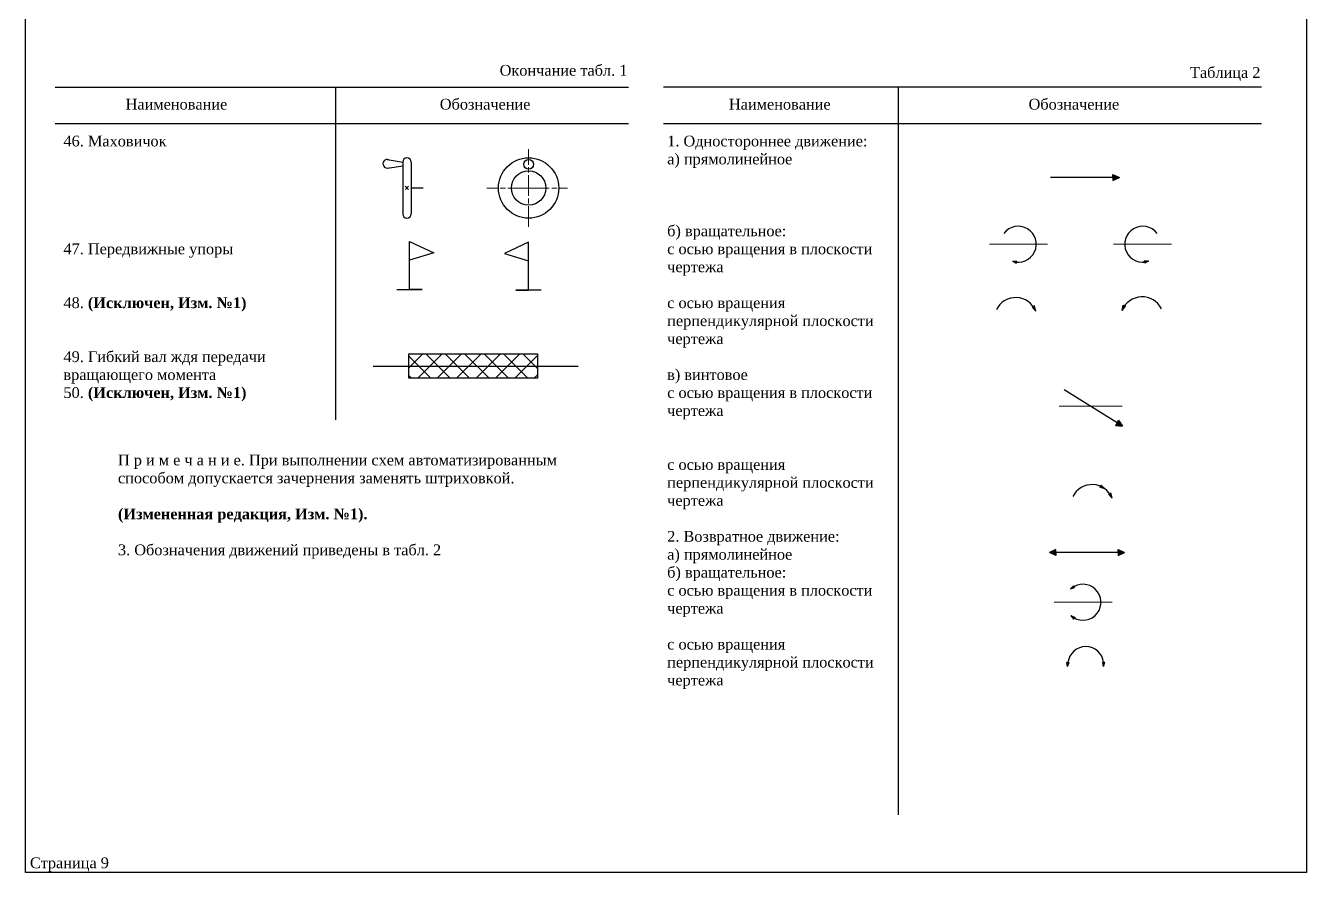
# Model space of a CAD drawing. Header units: millimetres. Extents: x 4428 to 6562, y 4839 to 5637.
# Drawn here: x 5374.3 to 5671.3, y 4838.7 to 5035.1 of the extents above; entities that cross this region are included whole.
import ezdxf

# ---------------------------------------------------------------- set-up
doc = ezdxf.new("R2010")
doc.units = ezdxf.units.MM
doc.linetypes.add('ACAD_ISO08W100', pattern=[36, 24, -3, 6, -3])
doc.layers.add('Эл-ты УГО (осевые)', color=7, linetype='ACAD_ISO08W100', lineweight=13)
doc.layers.add('Элементы УГО', color=7, linetype='Continuous', lineweight=30)
doc.styles.get("Standard").update_dxf_attribs({"font": 'times.ttf'})

msp = doc.modelspace()

# ---------------------------------------------------------------- hatches: boundary and pattern name
at = {"layer": 'Элементы УГО'}
h = msp.add_hatch(color=256, dxfattribs=at)
h.dxf.hatch_style = 1
h.paths.add_polyline_path([(5626.38, 5000.63), (5626.38, 4999.93), (5627.88, 4999.93), (5627.88, 4999.93)])
h.paths.add_polyline_path([(5626.38, 4999.93), (5626.38, 4999.23), (5627.88, 4999.93)])
h = msp.add_hatch(color=256, dxfattribs=at)
h.dxf.hatch_style = 1
h.paths.add_polyline_path([(5604.1, 4980.49), (5603.07, 4980.49, 0.059565), (5604.04, 4980.28)])
h.paths.add_polyline_path([(5604.04, 4980.28, -0.059565), (5603.07, 4980.49), (5603.95, 4980.01)])
h = msp.add_hatch(color=256, dxfattribs=at)
h.dxf.hatch_style = 1
h.paths.add_polyline_path([(5633.64, 4980.49), (5633.7, 4980.28, 0.059565), (5634.67, 4980.49)])
h.paths.add_polyline_path([(5633.7, 4980.28), (5633.78, 4980.01), (5634.67, 4980.49, -0.059565)])
h = msp.add_hatch(color=256, dxfattribs=at)
h.dxf.hatch_style = 1
h.paths.add_polyline_path([(5608.49, 4968.94, 0.059565), (5607.92, 4969.98), (5607.67, 4969.87)])
h.paths.add_polyline_path([(5608.49, 4968.94), (5608.23, 4970.12), (5607.92, 4969.98, -0.059565)])
h = msp.add_hatch(color=256, dxfattribs=at)
h.dxf.hatch_style = 1
h.paths.add_polyline_path([(5629.34, 4970.04), (5629.09, 4970.15, 0.059565), (5628.52, 4969.1)])
h.paths.add_polyline_path([(5629.09, 4970.15), (5628.78, 4970.28), (5628.52, 4969.1, -0.059565)])
h = msp.add_hatch(dxfattribs=at)
h.set_pattern_fill('ANSI37', color=256)
h.paths.add_polyline_path([(5492.94, 4959), (5463.15, 4959), (5463.15, 4956.17), (5492.94, 4956.17)])
h.paths.add_polyline_path([(5492.94, 4956.17), (5463.15, 4956.17), (5463.15, 4953.35), (5492.94, 4953.35)])
h = msp.add_hatch(color=256, dxfattribs=at)
h.dxf.hatch_style = 1
h.paths.add_polyline_path([(5627.72, 4943.61), (5627.35, 4943.02), (5628.62, 4942.22), (5628.62, 4942.22)])
h.paths.add_polyline_path([(5627.35, 4943.02), (5626.98, 4942.42), (5628.62, 4942.22)])
h = msp.add_hatch(color=256, dxfattribs=at)
h.dxf.hatch_style = 1
h.paths.add_polyline_path([(5624.52, 4927.72, 0.059565), (5623.48, 4928.29), (5623.33, 4928.06)])
h.paths.add_polyline_path([(5624.52, 4927.72), (5623.66, 4928.57), (5623.48, 4928.29, -0.059565)])
h = msp.add_hatch(color=256, dxfattribs=at)
h.dxf.hatch_style = 1
h.paths.add_polyline_path([(5626.2, 4925.55, 0.059565), (5625.62, 4926.6), (5625.38, 4926.49)])
h.paths.add_polyline_path([(5626.2, 4925.55), (5625.93, 4926.73), (5625.62, 4926.6, -0.059565)])
h = msp.add_hatch(color=256, dxfattribs=at)
h.dxf.hatch_style = 1
h.paths.add_polyline_path([(5613.16, 4912.23), (5613.16, 4912.93), (5611.66, 4912.93), (5611.66, 4912.93)])
h.paths.add_polyline_path([(5613.16, 4912.93), (5613.16, 4913.63), (5611.66, 4912.93)])
h = msp.add_hatch(color=256, dxfattribs=at)
h.dxf.hatch_style = 1
h.paths.add_polyline_path([(5627.6, 4913.63), (5627.6, 4912.93), (5629.1, 4912.93), (5629.1, 4912.93)])
h.paths.add_polyline_path([(5627.6, 4912.93), (5627.6, 4912.23), (5629.1, 4912.93)])
h = msp.add_hatch(color=256, dxfattribs=at)
h.dxf.hatch_style = 1
h.paths.add_polyline_path([(5617.52, 4904.81), (5617.4, 4904.99, 0.059565), (5616.53, 4904.51)])
h.paths.add_polyline_path([(5617.4, 4904.99), (5617.24, 4905.22), (5616.53, 4904.51, -0.059565)])
h = msp.add_hatch(color=256, dxfattribs=at)
h.dxf.hatch_style = 1
h.paths.add_polyline_path([(5616.65, 4898.3, 0.059565), (5617.46, 4897.72), (5617.6, 4897.89)])
h.paths.add_polyline_path([(5616.65, 4898.3), (5617.28, 4897.51), (5617.46, 4897.72, -0.059565)])
h = msp.add_hatch(color=256, dxfattribs=at)
h.dxf.hatch_style = 1
h.paths.add_polyline_path([(5616.21, 4887.46), (5615.98, 4887.46, 0.059565), (5615.89, 4886.48)])
h.paths.add_polyline_path([(5615.98, 4887.46), (5615.7, 4887.47), (5615.89, 4886.48, -0.059565)])
h = msp.add_hatch(color=256, dxfattribs=at)
h.dxf.hatch_style = 1
h.paths.add_polyline_path([(5624.53, 4887.47), (5624.3, 4887.47, 0.059565), (5624.21, 4886.49)])
h.paths.add_polyline_path([(5624.3, 4887.47), (5624.02, 4887.48), (5624.21, 4886.49, -0.059565)])

# ---------------------------------------------------------------- linework, layer by layer
for p, q in [((5381.14, 5020.85), (5514.05, 5020.85)), ((5446.14, 5020.85), (5446.14, 4943.72)), ((5660.82, 5020.85), (5522.19, 5020.85)), ((5576.57, 5020.85), (5576.57, 4852.06)), ((5381.14, 5012.45), (5514.05, 5012.45)), ((5522.19, 5012.45), (5660.82, 5012.45))]:
    msp.add_line(p, q)
at = {"layer": 'Эл-ты УГО (осевые)', "ltscale": 0.2}
for p, q in [((5490.9, 4988.47), (5490.9, 5006.47)), ((5490.9, 4997.47), (5481.23, 4997.47)), ((5490.9, 4997.47), (5499.9, 4997.47))]:
    msp.add_line(p, q, dxfattribs=at)
at = {"layer": 'Эл-ты УГО (осевые)'}
for p, q in [((5597.74, 4984.43), (5611.19, 4984.43)), ((5640, 4984.43), (5626.55, 4984.43)), ((5613.95, 4946.86), (5628.52, 4946.86)), ((5612.75, 4901.39), (5626.2, 4901.39))]:
    msp.add_line(p, q, dxfattribs=at)
at = {"layer": 'Элементы УГО'}
for p, q in [((5458.11, 5004.1), (5461.78, 5003.44)), ((5458.11, 5002.1), (5461.78, 5002.63)), ((5461.69, 5003.47), (5461.69, 4991.47)), ((5463.69, 5003.47), (5463.69, 4991.47)), ((5626.38, 4999.93), (5611.94, 4999.93)), ((5626.38, 4999.93), (5626.38, 5000.63)), ((5626.38, 5000.63), (5627.88, 4999.93)), ((5626.38, 4999.93), (5626.38, 4999.93)), ((5626.38, 4999.93), (5626.38, 4999.23)), ((5626.38, 4999.23), (5627.88, 4999.93)), ((5462.29, 4997.89), (5463.05, 4997.12)), ((5462.32, 4997.12), (5463.08, 4997.88)), ((5466.45, 4997.47), (5463.69, 4997.47)), ((5463.29, 4973.94), (5463.29, 4985.09)), ((5463.29, 4985.09), (5468.88, 4982.44)), ((5490.9, 4984.92), (5485.31, 4982.28)), ((5490.9, 4973.77), (5490.9, 4984.92)), ((5468.88, 4982.44), (5463.29, 4980.74)), ((5485.31, 4982.28), (5490.9, 4980.58)), ((5603.07, 4980.49), (5604.1, 4980.49)), ((5603.07, 4980.49), (5603.95, 4980.01)), ((5603.95, 4980.01), (5604.1, 4980.49)), ((5634.67, 4980.49), (5633.64, 4980.49)), ((5633.78, 4980.01), (5633.64, 4980.49)), ((5634.67, 4980.49), (5633.78, 4980.01)), ((5460.36, 4973.94), (5466.23, 4973.94)), ((5466.23, 4973.94), (5463.29, 4973.94)), ((5493.84, 4973.77), (5487.96, 4973.77)), ((5487.96, 4973.77), (5490.9, 4973.77)), ((5608.23, 4970.12), (5607.67, 4969.87)), ((5608.49, 4968.94), (5607.67, 4969.87)), ((5608.49, 4968.94), (5608.23, 4970.12)), ((5628.52, 4969.1), (5628.78, 4970.28)), ((5628.52, 4969.1), (5629.34, 4970.04)), ((5628.78, 4970.28), (5629.34, 4970.04)), ((5454.85, 4956.17), (5502.36, 4956.17)), ((5627.35, 4943.02), (5615.12, 4950.69)), ((5627.35, 4943.02), (5626.98, 4942.42)), ((5626.98, 4942.42), (5628.62, 4942.22)), ((5627.35, 4943.02), (5627.72, 4943.61)), ((5627.35, 4943.02), (5627.35, 4943.02)), ((5627.72, 4943.61), (5628.62, 4942.22)), ((5623.66, 4928.57), (5623.33, 4928.06)), ((5624.52, 4927.72), (5623.33, 4928.06)), ((5624.52, 4927.72), (5623.66, 4928.57)), ((5625.93, 4926.73), (5625.38, 4926.49)), ((5626.2, 4925.55), (5625.38, 4926.49)), ((5626.2, 4925.55), (5625.93, 4926.73)), ((5613.16, 4913.63), (5611.66, 4912.93)), ((5613.16, 4912.23), (5611.66, 4912.93)), ((5613.16, 4912.93), (5613.16, 4913.63)), ((5627.6, 4912.93), (5613.16, 4912.93)), ((5613.16, 4912.93), (5613.16, 4912.93)), ((5613.16, 4912.93), (5613.16, 4912.23)), ((5627.6, 4912.93), (5627.6, 4913.63)), ((5627.6, 4913.63), (5629.1, 4912.93)), ((5627.6, 4912.93), (5627.6, 4912.93)), ((5627.6, 4912.93), (5627.6, 4912.23)), ((5627.6, 4912.23), (5629.1, 4912.93)), ((5616.53, 4904.51), (5617.24, 4905.22)), ((5616.53, 4904.51), (5617.52, 4904.81)), ((5617.24, 4905.22), (5617.52, 4904.81)), ((5616.65, 4898.3), (5617.6, 4897.89)), ((5616.65, 4898.3), (5617.28, 4897.51)), ((5617.28, 4897.51), (5617.6, 4897.89)), ((5615.89, 4886.48), (5615.7, 4887.47)), ((5615.7, 4887.47), (5616.21, 4887.46)), ((5615.89, 4886.48), (5616.21, 4887.46)), ((5624.21, 4886.49), (5624.02, 4887.48)), ((5624.02, 4887.48), (5624.53, 4887.47)), ((5624.21, 4886.49), (5624.53, 4887.47))]:
    msp.add_line(p, q, dxfattribs=at)
for points in [[(5374.25, 5048.74), (5671.25, 5048.74), (5671.25, 4838.74), (5374.25, 4838.74)], [(5463.15, 4959), (5492.94, 4959), (5492.94, 4953.35), (5463.15, 4953.35)]]:
    msp.add_lwpolyline(points, close=True, dxfattribs=at)
for centre, radius in [((5490.9, 4997.47), 7), ((5490.9, 5002.97), 1.13), ((5490.9, 4997.47), 4)]:
    msp.add_circle(centre, radius, dxfattribs=at)
for centre, radius, start, end in [((5462.69, 5003.47), 1, 0, 180), ((5458.11, 5003.1), 1, 69.6356, 286.5827), ((5462.69, 4991.47), 1, 180, 0), ((5604.44, 4984.43), 4.17, 250.8094, 143.1174), ((5633.3, 4984.43), 4.17, 36.8826, 289.1906), ((5603.85, 4967.05), 5.01, 22.0619, 153.3625), ((5633.16, 4967.22), 5.01, 26.6375, 157.9381), ((5621.55, 4923.67), 5.01, 22.0619, 153.3625), ((5619.45, 4901.39), 4.17, 227.8541, 120.162), ((5620.1, 4886.93), 4.17, 6.6796, 172.6564)]:
    msp.add_arc(centre, radius, start, end, dxfattribs=at)

# ---------------------------------------------------------------- texts
at = {"layer": 'Элементы УГО', "char_height": 2.5, "attachment_point": 1}
for s, width, insert in [('Окончание табл. 1', 28.9034, (5484.18, 5026.02)), ('Таблица 2', 33.5579, (5644.26, 5025.52)), ('Наименование', 25.6791, (5397.45, 5018.16)), ('Обозначение', 25.6791, (5470.3, 5018.16)), ('Наименование', 25.6791, (5537.36, 5018.16)), ('Обозначение', 25.6791, (5606.83, 5018.16)), ('46. Маховичок\\P\\P\\P\\P\\P\\P47. Передвижные упоры\\P\\P\\P48. {\\fTimes New Roman|b1|i0|c204|p18;(Исключен, Изм. №1)\\P\\P\\P}49. Гибкий вал ждя передачи вращающего момента \\P50. {\\fTimes New Roman|b1|i0|c204|p18;(Исключен, Изм. №1)}', 54.0496, (5383.03, 5009.62)), ('1. Одностороннее движение:\\Pа) прямолинейное\\P\\P\\P\\Pб) вращательное:\\Pс осью вращения в плоскости чертежа \\P\\Pс осью вращения перпендикулярной плоскости чертежа \\P\\Pв) винтовое \\Pс осью вращения в плоскости чертежа \\P\\P\\Pс осью вращения перпендикулярной плоскости чертежа \\P\\P2. Возвратное движение:\\Pа) прямолинейное \\Pб) вращательное: \\Pс осью вращения в плоскости чертежа \\P\\Pс осью вращения перпендикулярной плоскости чертежа', 54.0496, (5523.03, 5009.62)), ('П р и м е ч а н и е. При выполнении схем автоматизированным способом допускается зачернения заменять штриховкой.\\P\\P{\\fTimes New Roman|b1|i0|c204|p18;(Измененная редакция, Изм. №1).\\P\\P}3. Обозначения движений приведены в табл. 2', 111.9702, (5395.67, 4935.64)), ('Страница 9', 25.6791, (5375.26, 4842.21))]:
    msp.add_mtext_dynamic_manual_height_columns(s, width=width, gutter_width=12.5, heights=[0], dxfattribs=dict(at, insert=insert))

doc.saveas('drawing.dxf')
